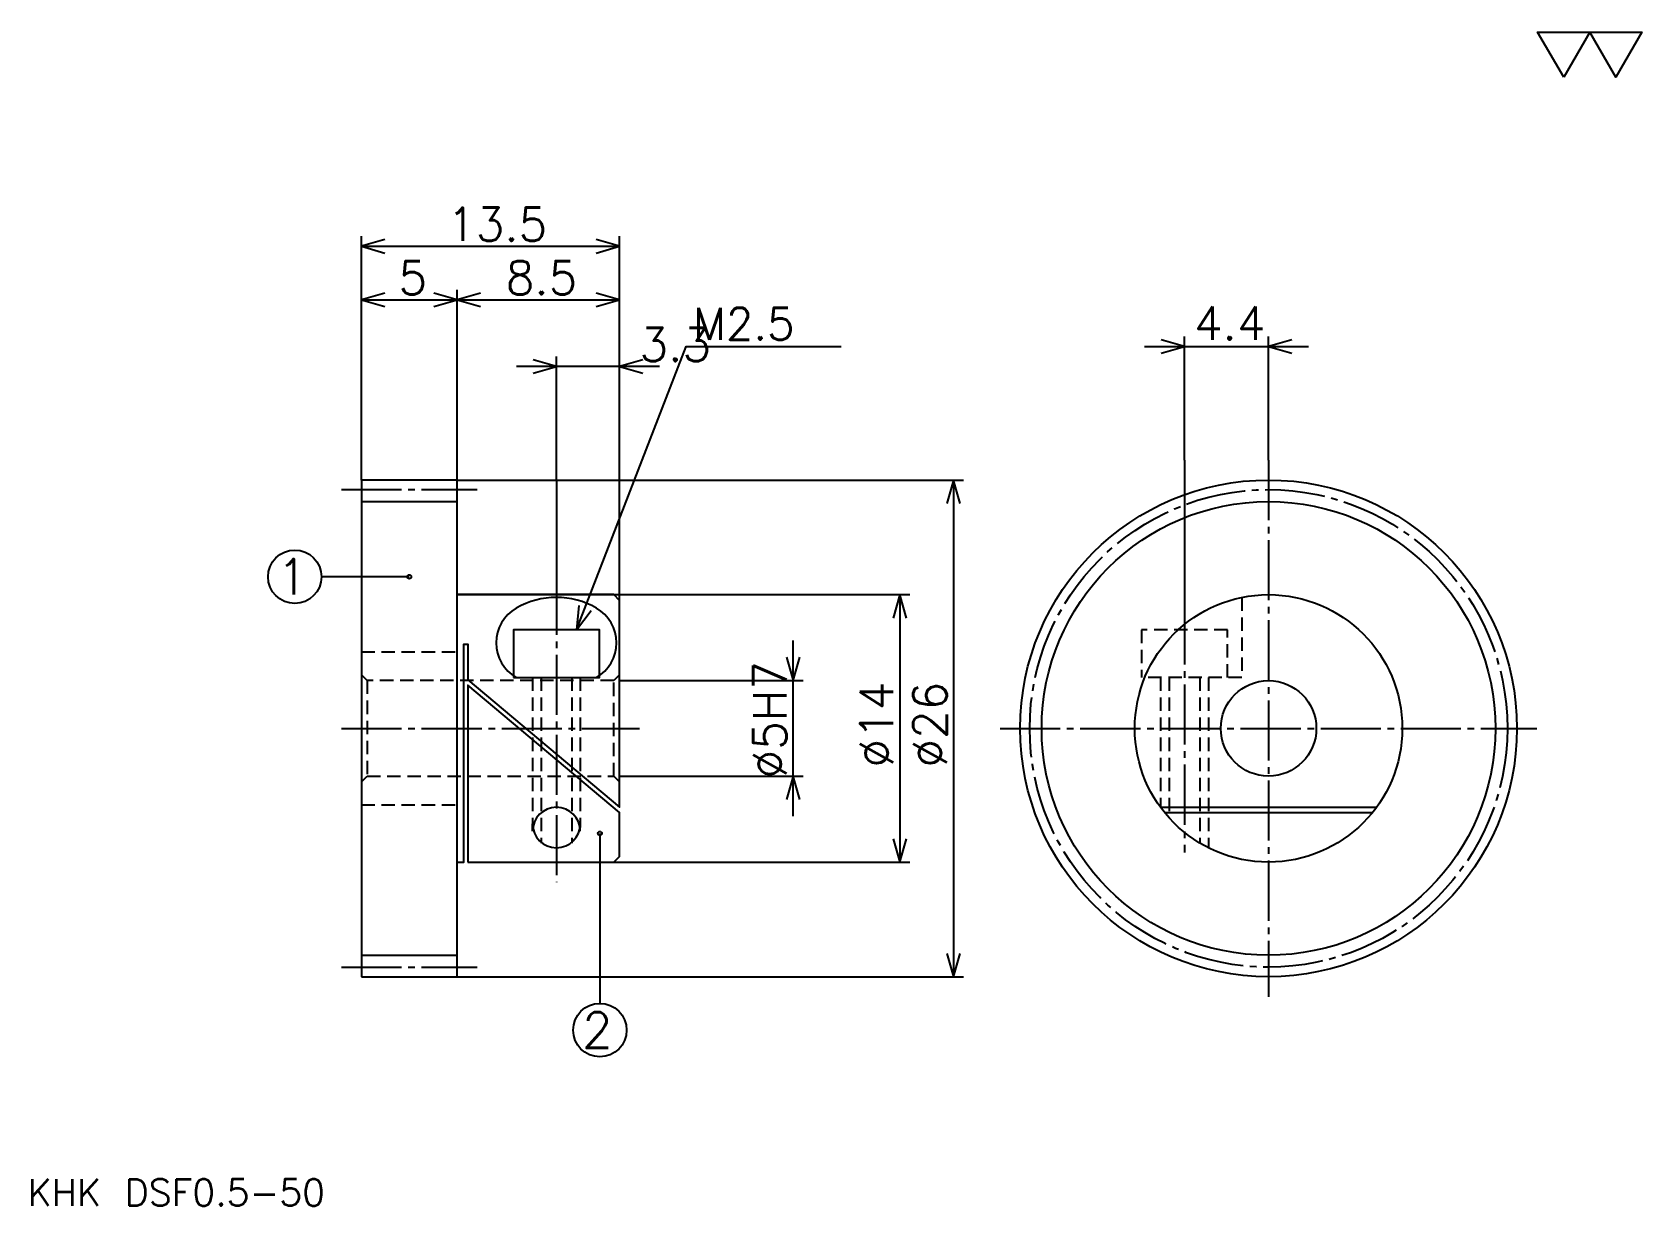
# Model space of a CAD drawing. Extents: x 3.7 to 88, y 3.8 to 65.3.
import ezdxf

# ---------------------------------------------------------------- set-up
doc = ezdxf.new("R2010")
doc.units = 0
doc.linetypes.add('DASHDOT', pattern=[4.194692, 3.146018, -0.349558, 0.349558, -0.349558])
doc.linetypes.add('HIDDEN', pattern=[1.048673, 0.699115, -0.349558])
doc.layers.get('0').update_dxf_attribs({"linetype": 'CONTINUOUS'})
doc.layers.add('DASHDOT', color=6, linetype='DASHDOT')
doc.layers.add('HIDDEN', color=2, linetype='HIDDEN')
doc.styles.add('KANJI', font='TXT', dxfattribs={"bigfont": 'BIGFONT'})

msp = doc.modelspace()

# ---------------------------------------------------------------- linework, layer by layer
at = {"color": 5}
for p, q in [((20.97345, 41.838497), (20.97345, 54.597343)), ((20.97345, 54.073009), (34.47345, 54.073009)), ((34.47345, 41.838497), (34.47345, 54.597343)), ((25.97345, 41.838497), (25.97345, 51.800888)), ((20.97345, 51.27655), (25.97345, 51.27655)), ((25.97345, 51.27655), (34.47345, 51.27655)), ((64.046906, 42.887169), (64.046906, 49.353981)), ((68.446899, 42.887169), (68.446899, 49.353981)), ((31.17345, 41.838497), (31.17345, 48.305313)), ((61.949558, 48.829647), (70.544243, 48.829647)), ((36.570793, 47.780975), (29.076103, 47.780975)), ((64.046906, 42.887169), (64.046906, 35.331432)), ((20.97345, 41.838497), (20.97345, 41.838497)), ((25.97345, 41.838497), (25.97345, 41.838497)), ((25.97345, 41.838497), (34.47345, 41.838497)), ((31.17345, 41.838497), (31.17345, 35.838497)), ((34.47345, 41.838497), (52.475662, 41.838497)), ((34.47345, 35.538498), (34.47345, 41.838497)), ((51.951324, 41.838497), (51.951324, 15.838497)), ((23.47345, 36.775997), (18.876104, 36.775997)), ((25.97345, 35.838497), (34.47345, 35.838497)), ((34.47345, 35.838497), (49.679199, 35.838497)), ((49.154865, 35.838497), (49.154865, 21.838497)), ((43.561943, 24.241152), (43.561943, 33.435844)), ((34.47345, 31.338497), (44.086281, 31.338497)), ((34.47345, 26.338497), (44.086281, 26.338497)), ((33.448448, 23.338497), (33.448448, 14.440268)), ((34.17345, 21.838497), (34.47345, 21.838497)), ((34.47345, 21.838497), (49.679199, 21.838497)), ((25.97345, 15.838497), (34.47345, 15.838497)), ((34.47345, 15.838497), (52.475662, 15.838497))]:
    msp.add_line(p, q, dxfattribs=at)
at = {"color": 4}
for p, q in [((20.97345, 40.713497), (25.97345, 40.713497)), ((29.074165, 31.498497), (33.272736, 31.498497)), ((62.792313, 24.712286), (74.101486, 24.712286)), ((63.00264, 24.438498), (73.891159, 24.438498)), ((29.92345, 23.456005), (29.92345, 23.837297)), ((32.42345, 23.456005), (32.42345, 23.837297)), ((20.97345, 16.963497), (25.97345, 16.963497))]:
    msp.add_line(p, q, dxfattribs=at)
at = {"color": 7}
msp.add_lwpolyline([(83.893806, 62.920353), (82.530533, 65.283363), (87.983627, 65.283363), (86.620354, 62.920353), (85.25708, 65.283363), (83.893806, 62.920353)], dxfattribs=at)
at = {"color": 5}
for points in [[(22.196901, 54.422569), (20.97345, 54.073009), (22.196901, 53.72345)], [(33.25, 53.72345), (34.47345, 54.073009), (33.25, 54.422569)], [(22.196901, 51.626106), (20.97345, 51.27655), (22.196901, 50.926994)], [(24.749998, 50.926994), (25.97345, 51.27655), (24.749998, 51.626106)], [(27.196901, 51.626106), (25.97345, 51.27655), (27.196901, 50.926994)], [(33.25, 50.926994), (34.47345, 51.27655), (33.25, 51.626106)], [(62.823452, 48.480087), (64.046906, 48.829647), (62.823452, 49.179207)], [(69.670349, 49.179207), (68.446899, 48.829647), (69.670349, 48.480087)], [(29.949997, 47.431419), (31.17345, 47.780975), (29.949997, 48.130531)], [(32.222122, 33.998497), (37.969025, 48.829647), (46.078758, 48.829647)], [(35.696899, 48.130531), (34.47345, 47.780975), (35.696899, 47.431419)], [(52.300884, 40.615044), (51.951324, 41.838497), (51.601768, 40.615044)], [(49.504425, 34.615044), (49.154865, 35.838497), (48.805305, 34.615044)], [(32.338226, 35.265598), (32.222122, 33.998497), (32.990112, 35.013)], [(43.212387, 32.561947), (43.561943, 31.338497), (43.911503, 32.561947)], [(43.911503, 25.115046), (43.561943, 26.338497), (43.212387, 25.115046)], [(48.805305, 23.061949), (49.154865, 21.838497), (49.504425, 23.061949)], [(51.601768, 17.061949), (51.951324, 15.838497), (52.300884, 17.061949)]]:
    msp.add_lwpolyline(points, dxfattribs=at)
at = {"color": 4}
for points in [[(20.97345, 15.838497), (20.97345, 15.838497), (25.97345, 15.838497), (25.97345, 15.838497), (25.97345, 41.838497), (25.97345, 41.838497), (20.97345, 41.838497), (20.97345, 41.838497), (20.97345, 15.838497)], [(25.97345, 21.838497), (26.323008, 21.838497), (26.323008, 33.238499), (26.532742, 33.238499), (26.532742, 31.375332), (34.47345, 24.712286), (34.47345, 35.538498), (34.17345, 35.838497), (25.97345, 35.838497)], [(28.92345, 31.498497), (33.42345, 31.498497), (33.42345, 33.998497), (28.92345, 33.998497), (28.92345, 31.498497)], [(26.532742, 21.838497), (34.17345, 21.838497), (34.47345, 22.138496), (34.47345, 24.438498), (26.532742, 31.101542), (26.532742, 21.838497)]]:
    msp.add_lwpolyline(points, dxfattribs=at)
for radius in [13, 11.875, 7, 2.5]:
    msp.add_circle((68.446899, 28.838497), radius, dxfattribs=at)
at = {"color": 5}
for centre, radius in [((17.477875, 36.775997), 1.39823), ((23.47345, 36.775997), 0.104867), ((33.448448, 23.338497), 0.104867), ((33.448448, 13.042037), 1.39823)]:
    msp.add_circle(centre, radius, dxfattribs=at)
at = {"color": 4}
for centre, radius, start, end in [((31.17345, 31.498497), 4.198571, 59.99999614, 119.99999362), ((30.123806, 33.316532), 2.099286, 119.99998849, 240.00000297), ((32.223091, 33.316532), 2.099286, 300.00002094, 59.99998931), ((31.17345, 23.456005), 1.25, 0, 180), ((31.17345, 23.837297), 1.25, 180, 0)]:
    msp.add_arc(centre, radius, start, end, dxfattribs=at)
at = {"layer": 'DASHDOT', "color": 7}
for p, q in [((68.446899, 42.887169), (68.446899, 14.789824)), ((19.924778, 41.338497), (27.022121, 41.338497)), ((31.17345, 36.887169), (31.17345, 20.789825)), ((64.046906, 35.331432), (64.046906, 22.345562)), ((19.924778, 28.838497), (35.522121, 28.838497)), ((54.398228, 28.838497), (82.495575, 28.838497)), ((19.924778, 16.338497), (27.022121, 16.338497))]:
    msp.add_line(p, q, dxfattribs=at)
msp.add_circle((68.446899, 28.838497), 12.5, dxfattribs=at)
at = {"layer": 'HIDDEN', "color": 4}
for p, q in [((20.97345, 32.838497), (25.97345, 32.838497)), ((21.273449, 31.338497), (21.273449, 26.338497)), ((29.92345, 31.498497), (29.92345, 23.64665)), ((30.373449, 31.498497), (30.373449, 22.835165)), ((31.97345, 31.498497), (31.97345, 22.835165)), ((32.42345, 31.498497), (32.42345, 23.64665)), ((34.47345, 31.638496), (34.17345, 31.338497)), ((62.796902, 31.498497), (62.796902, 24.706005)), ((63.246902, 31.498497), (63.246902, 24.152348)), ((64.846901, 31.498497), (64.846901, 22.835165)), ((65.296906, 31.498497), (65.296906, 22.587297)), ((34.47345, 26.038498), (34.17345, 26.338497)), ((20.97345, 24.838497), (25.97345, 24.838497))]:
    msp.add_line(p, q, dxfattribs=at)
for points in [[(67.046906, 35.697067), (67.046906, 31.498497), (61.796902, 31.498497)], [(66.296906, 31.498497), (66.296906, 33.998497), (61.796902, 33.998497), (61.796902, 31.498497)], [(20.97345, 26.038498), (21.273449, 26.338497), (34.17345, 26.338497), (34.17345, 31.338497), (21.273449, 31.338497), (20.97345, 31.638496)]]:
    msp.add_lwpolyline(points, dxfattribs=at)

# ---------------------------------------------------------------- texts
at = {"color": 7, "style": 'KANJI'}
for s, height, p in [('13.5', 1.747788, (25.451326, 54.352654)), ('5', 1.747788, (22.905418, 51.556198)), ('8.5', 1.747788, (28.519356, 51.556198)), ('M2.5', 1.677876, (38.318581, 49.179207)), ('3.3', 1.747788, (35.522121, 48.060623)), ('1', 1.864307, (16.545721, 35.843845)), ('2', 1.864307, (32.516296, 12.109884)), ('KHK DSF0.5-50', 1.39823, (3.495575, 3.845133))]:
    msp.add_text(s, height=height, dxfattribs=at).set_placement(p)
for s, rotation, p in [('4.4', 360, (64.542809, 49.179207)), ('%%c5H7', 90, (43.212387, 26.216816)), ('%%c14', 90, (48.805305, 26.784847)), ('%%c26', 90, (51.601768, 26.784847))]:
    msp.add_text(s, height=1.747788, rotation=rotation, dxfattribs=at).set_placement(p)

doc.saveas('drawing.dxf')
